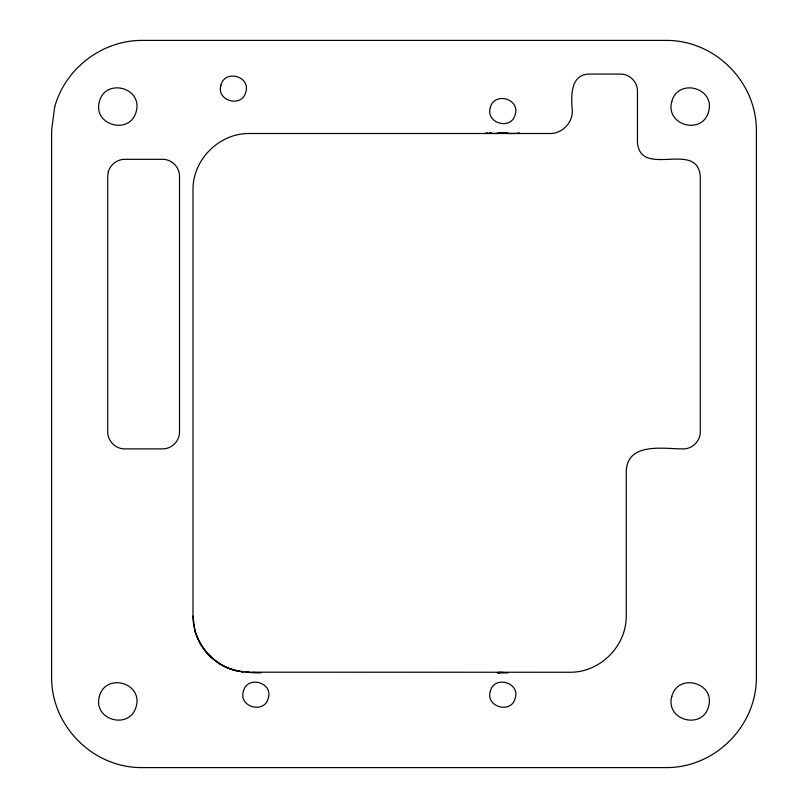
<?xml version="1.0" encoding="UTF-8"?>
<svg xmlns="http://www.w3.org/2000/svg" width="808" height="808" viewBox="0 0 808 808"><rect width="100%" height="100%" fill="white"/><g stroke="black" fill="none" stroke-linecap="round" stroke-linejoin="round"><path stroke-width="1.21" d="M498.162 672.68L499.97 672.397L496.93 672.65M507.283 132.926L497.021 133.148M497.385 672.64L508.293 672.68M498.263 672.66L507.283 672.66M498.778 672.61L502.768 672.256M250.248 672.62L261.236 672.64M508.515 133.148L498.263 132.926M252.692 672.438L260.186 672.71M487.759 132.987L485.386 133.391L497.314 133.502M508.222 133.502L520.16 133.391L517.948 132.977M245.602 672.185L570.115 672.256C600.152 672.438 626.422 646.168 626.23 616.13L626.23 471.347C627.291 441.633 664.277 449.036 683.416 448.894C692.436 448.955 700.314 441.067 700.253 432.058L700.253 176.154C697.173 140.006 640.542 178.629 637.462 142.481L637.462 90.91C637.512 81.901 629.634 74.013 620.625 74.073L589.194 74.073C569.741 74.417 571.135 97.556 572.357 111.1C572.418 122.604 562.802 132.835 551.329 133.502L249.106 133.502C219.079 133.32 192.799 159.59 192.991 189.627L192.991 616.13L194.9 630.654C198.334 641.764 204.353 652.601 213.958 659.49M246.107 672.175L249.106 672.307C237.33 671.569 224.977 668.792 215.766 660.954M243.491 671.882C215.635 669.378 192.94 644.047 192.991 616.13M243.471 671.832C220.463 669.64 200.556 652.197 194.718 629.927M54.681 106.949L51.621 130.189L51.621 677.811C51.56 726.17 93.051 767.661 141.41 767.6L666.59 767.6C714.949 767.661 756.44 726.17 756.379 677.811L756.379 130.189C756.44 81.83 714.949 40.339 666.59 40.4L141.41 40.4C101.717 40.622 65.175 68.67 54.681 106.949M99.364 101.626C92.708 125.493 130.058 135.502 136.219 111.504C142.875 87.638 105.525 77.639 99.364 101.626M108.312 171.801L107.747 176.154L107.747 432.058C107.686 441.067 115.564 448.955 124.584 448.894L162.691 448.894C171.7 448.955 179.578 441.067 179.517 432.058L179.517 176.154C179.578 167.145 171.7 159.267 162.691 159.317L124.584 159.317C117.14 159.358 110.282 164.62 108.312 171.801M99.364 696.496C92.708 720.362 130.058 730.361 136.219 706.374C142.875 682.508 105.525 672.498 99.364 696.496M220.927 85.264C216.029 101.121 242.178 108.131 245.864 91.95C250.763 76.093 224.614 69.094 220.927 85.264M243.38 691.355C238.481 707.212 264.63 714.221 268.317 698.041C273.205 682.184 247.066 675.185 243.38 691.355M490.305 107.717C485.406 123.573 511.555 130.573 515.241 114.393C520.14 98.546 493.991 91.536 490.305 107.717M490.305 691.355C485.406 707.212 511.555 714.221 515.241 698.041C520.14 682.184 493.991 675.185 490.305 691.355M671.781 101.626C665.125 125.493 702.475 135.502 708.636 111.504C715.292 87.638 677.942 77.639 671.781 101.626M671.781 696.496C665.125 720.362 702.475 730.361 708.636 706.374C715.292 682.508 677.942 672.498 671.781 696.496M491.385 133.057L489.608 133.098L491.385 133.057"/></g></svg>
